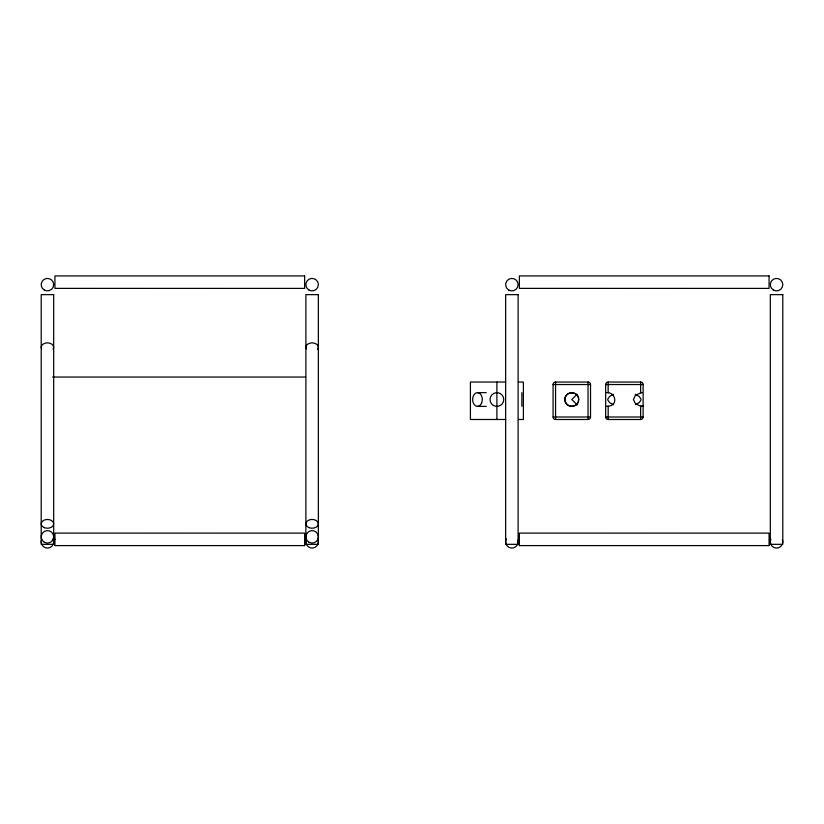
<?xml version="1.0" encoding="UTF-8"?>
<svg xmlns="http://www.w3.org/2000/svg" width="824" height="824" viewBox="0 0 824 824"><rect width="100%" height="100%" fill="white"/><g stroke="black" fill="none" stroke-linecap="round" stroke-linejoin="round"><path stroke-width="1.24" d="M643.122 406.376A13.514 13.514 0 0 1 640.629 406.15L635.438 403.719L633.409 399.516L635.438 395.314L640.629 392.883L640.629 382.048L608.164 382.037A2.493 2.493 0 0 0 605.671 384.53L605.671 416.996A2.493 2.493 0 0 0 608.164 419.488L640.629 419.488A2.493 2.493 0 0 0 643.122 416.996L643.122 384.53A2.493 2.493 0 0 0 640.629 382.037M577.016 394.305L571.804 399.516L577.233 404.945M635.716 404.533L639.373 402.462L640.907 400.103A2.688 2.482 -90 0 0 640.907 398.929L639.156 396.396L635.222 394.315M613.561 394.315L609.626 396.396L607.875 398.929A2.688 2.482 -90 0 0 607.875 400.103L609.626 402.637L613.561 404.718M640.65 392.873L642.452 392.646M608.03 406.181L606.33 406.376M606.33 392.646C616.002 391.709 618.258 405.758 608.205 406.139L608.164 419.478M52.581 377.042L305.694 377.042M505.73 382.037L470.411 382.037L470.411 419.488L505.73 419.488M518.337 382.037L523.384 382.037L523.384 419.488L518.337 419.488M555.572 382.037L588.037 382.037A2.493 2.493 0 0 1 590.53 384.53L590.53 416.996A2.493 2.493 0 0 1 588.037 419.488L555.572 419.488A2.493 2.493 0 0 1 553.079 416.996L553.079 384.53A2.493 2.493 0 0 1 555.572 382.037L555.572 419.478M553.089 384.53L590.52 384.53M605.681 384.53L643.111 384.53M477.477 392.646L486.242 392.646M643.111 406.15L640.629 406.15L640.629 419.478M477.477 406.387L486.242 406.387M553.089 416.996L590.52 416.996M605.681 416.996L643.111 416.996M52.581 539.349L55.157 539.349M54.93 545.591L304.633 545.591M519.367 545.591L769.07 545.591M769.07 545.57L769.07 533.118L519.367 533.107L519.367 545.57M608.164 382.048L608.164 392.883M588.037 382.048L588.037 419.488M521.87 392.667L521.87 406.366M496.893 382.037L496.893 419.488M304.633 545.57L304.633 533.118L54.93 533.107L54.93 545.57M317.601 538.855A6.242 6.242 0 0 1 312.79 548.053A6.242 6.242 0 0 1 306.137 540.081M53.117 539.246A6.242 6.242 0 0 1 47.668 548.084A6.242 6.242 0 0 1 41.591 539.658M306.271 348.82A6.242 4.419 0 0 1 312.564 342.877A6.242 4.419 0 0 1 317.601 349.397M41.591 348.82A6.242 4.419 0 0 1 47.668 342.866A6.242 4.419 0 0 1 53.117 349.108M782.409 539.658A6.242 6.242 0 0 1 776.332 548.084A6.242 6.242 0 0 1 770.883 539.246M517.863 540.081A6.242 6.242 0 0 1 511.21 548.053A6.242 6.242 0 0 1 506.399 538.855M564.945 399.372C564.337 408.004 578.551 408.591 578.664 399.939C579.633 390.937 564.718 390.391 564.945 399.372M304.633 275.916L54.93 275.916L54.93 288.379L304.633 288.4L304.633 275.927M769.07 275.916L519.367 275.916L519.367 288.379L769.07 288.4L769.07 275.927M53.673 294.642L41.221 294.642L41.2 544.334L53.673 544.334L53.684 294.642M318.352 294.642L305.9 294.642L305.879 544.334L318.352 544.334L318.363 294.642M518.1 294.642L505.648 294.642L505.637 544.334L518.1 544.334L518.121 294.642M782.779 294.642L770.327 294.642L770.316 544.334L782.779 544.334L782.8 294.642M309 290.058A6.242 6.242 0 0 0 318.363 284.651A6.242 6.242 0 0 0 309 279.243A6.242 6.242 0 0 0 309 290.058M44.321 290.058A6.242 6.242 0 0 0 53.684 284.651A6.242 6.242 0 0 0 44.321 279.243A6.242 6.242 0 0 0 44.321 290.058M309 542.254A6.242 6.242 0 0 0 318.363 536.846A6.242 6.242 0 0 0 309 531.439A6.242 6.242 0 0 0 309 542.254M44.321 542.254A6.242 6.242 0 0 0 53.684 536.846A6.242 6.242 0 0 0 44.321 531.439A6.242 6.242 0 0 0 44.321 542.254M309 527.659A6.242 4.419 0 0 0 318.363 523.837A6.242 4.419 0 0 0 309 520.016A6.242 4.419 0 0 0 309 527.659M44.321 527.659A6.242 4.419 0 0 0 53.684 523.837A6.242 4.419 0 0 0 44.321 520.016A6.242 4.419 0 0 0 44.321 527.659M773.437 290.058A6.242 6.242 0 0 0 782.8 284.651A6.242 6.242 0 0 0 773.437 279.243A6.242 6.242 0 0 0 773.437 290.058M508.758 290.058A6.242 6.242 0 0 0 518.121 284.651A6.242 6.242 0 0 0 508.758 279.243A6.242 6.242 0 0 0 508.758 290.058M493.463 405.459A6.87 6.87 0 0 0 503.763 399.516A6.87 6.87 0 0 0 493.463 393.573A6.87 6.87 0 0 0 493.463 405.459M481.494 403.369A6.87 4.851 -90 0 0 477.817 392.667A6.87 4.851 -90 0 0 473.11 402.514A6.87 4.851 -90 0 0 481.494 403.369M568.375 405.459A6.87 6.87 0 0 0 578.675 399.516A6.87 6.87 0 0 0 568.375 393.573A6.87 6.87 0 0 0 568.375 405.459"/></g></svg>
